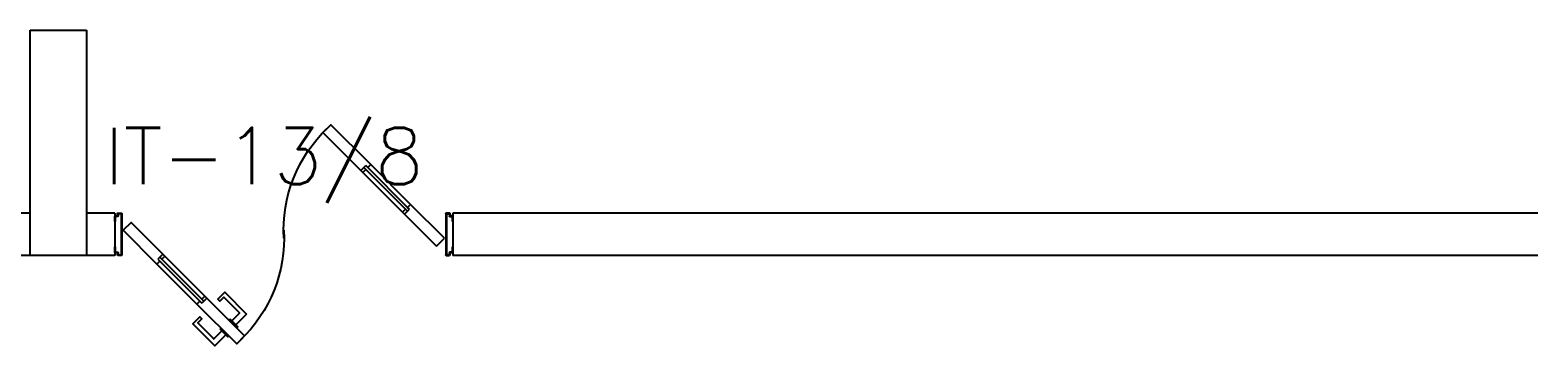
# Model space of a CAD drawing. Header units: millimetres. Extents: x 2686 to 2939, y 1294 to 1441.
# Drawn here: x 2700.92 to 2706.27, y 1430.53 to 1431.65 of the extents above; entities that cross this region are included whole.
import ezdxf

# ---------------------------------------------------------------- set-up
doc = ezdxf.new("R2010")
doc.units = ezdxf.units.MM
for name, color, linetype in [('AR-ALV', 2, 'Continuous'), ('AR-ESTC', 3, 'Continuous'), ('AR-PORTA', 1, 'Continuous'), ('ENDEREÇO', 2, 'Continuous'), ('maçaneta', 1, 'Continuous'), ('mov', 1, 'Continuous'), ('PM-PERFIL U-C', 2, 'Continuous'), ('PM-VIDRO', 2, 'Continuous'), ('pm1', 2, 'Continuous'), ('pm2', 2, 'Continuous')]:
    doc.layers.add(name, color=color, linetype=linetype)
doc.styles.add('UNB1-100', font='simplex.shx', dxfattribs={"height": 0.2})

# ---------------------------------------------------------------- blocks, each defined once
blk = doc.blocks.new('PM7B')
at = {"layer": 'maçaneta'}
for points in [[(0.7317, -0.2081), (0.7706, -0.247), (0.7848, -0.2329), (0.7576, -0.2056, -0.414214), (0.7576, -0.2035), (0.8131, -0.148), (0.8272, -0.1622), (0.8343, -0.1551), (0.8095, -0.1303)], [(0.806, -0.2824), (0.8449, -0.3213), (0.9227, -0.2435), (0.8979, -0.2187), (0.8908, -0.2258), (0.905, -0.2399), (0.8495, -0.2954, -0.414214), (0.8474, -0.2954), (0.8201, -0.2682)], [(0.8449, -0.3213), (0.806, -0.2824), (0.8201, -0.2682), (0.8474, -0.2954, 0.414214), (0.8495, -0.2954), (0.905, -0.2399), (0.8908, -0.2258), (0.8979, -0.2187), (0.9227, -0.2435)]]:
    blk.add_lwpolyline(points, format="xyb", close=True, dxfattribs=at)
for points in [[(0.7918, -0.2258), (0.7636, -0.2541), (0.7671, -0.2576), (0.7954, -0.2293)], [(0.7918, -0.2258), (0.7636, -0.2541), (0.7671, -0.2576), (0.7954, -0.2293)], [(0.8272, -0.2612), (0.7989, -0.2894), (0.7954, -0.2859), (0.8237, -0.2576)], [(0.8272, -0.2612), (0.7989, -0.2894), (0.7954, -0.2859), (0.8237, -0.2576)]]:
    blk.add_lwpolyline(points, close=True, dxfattribs=at)
at = {"layer": 'mov'}
for centre, start, end in [((0.0994, 0.0888), 356.8029, 46.3992), ((1.1006, 0.0612), 176.8029, 226.3992)]:
    blk.add_arc(centre, 0.5014, start, end, dxfattribs=at)
at = {"layer": 'PM-PERFIL U-C'}
for p, q in [((0, 0.12), (0, 0.1385)), ((0.002, 0.12), (0, 0.12)), ((0.0015, 0.14), (0.01, 0.14)), ((0.0105, 0.138), (0.002, 0.138)), ((0.002, 0.138), (0.002, 0.12)), ((0.01, 0.14), (0.01, 0.1485)), ((0.0115, 0.15), (0.0235, 0.15)), ((0.023, 0.148), (0.012, 0.148)), ((0.012, 0.148), (0.012, 0.1395)), ((0.023, 0.148), (0.023, 0.002)), ((0.025, 0.1485), (0.025, 0.0015)), ((1.175, 0.1485), (1.175, 0.0015)), ((1.1885, 0.15), (1.1765, 0.15)), ((1.177, 0.148), (1.188, 0.148)), ((1.177, 0.148), (1.177, 0.002)), ((1.188, 0.148), (1.188, 0.1395)), ((1.1895, 0.138), (1.198, 0.138)), ((1.19, 0.14), (1.19, 0.1485)), ((1.1985, 0.14), (1.19, 0.14)), ((1.198, 0.138), (1.198, 0.12)), ((1.198, 0.12), (1.2, 0.12)), ((1.2, 0.12), (1.2, 0.1385)), ((0, 0.0115), (0, 0.03)), ((0, 0.03), (0.002, 0.03)), ((0.01, 0.01), (0.0015, 0.01)), ((0.002, 0.03), (0.002, 0.012)), ((0.002, 0.012), (0.0105, 0.012)), ((0.01, 0.0015), (0.01, 0.01)), ((0.0235, 0), (0.0115, 0)), ((0.012, 0.0105), (0.012, 0.002)), ((0.012, 0.002), (0.023, 0.002)), ((1.1765, 0), (1.1885, 0)), ((1.188, 0.002), (1.177, 0.002)), ((1.188, 0.0105), (1.188, 0.002)), ((1.198, 0.012), (1.1895, 0.012)), ((1.19, 0.01), (1.1985, 0.01)), ((1.19, 0.0015), (1.19, 0.01)), ((1.198, 0.03), (1.198, 0.012)), ((1.2, 0.03), (1.198, 0.03)), ((1.2, 0.0115), (1.2, 0.03))]:
    blk.add_line(p, q, dxfattribs=at)
for centre, start, end in [((0.0015, 0.1385), 90, 180), ((0.0115, 0.1485), 90, 180), ((0.0105, 0.1395), 270, 0), ((0.0235, 0.1485), 0, 90), ((1.1765, 0.1485), 90, 180), ((1.1895, 0.1395), 180, 270), ((1.1885, 0.1485), 0, 90), ((1.1985, 0.1385), 0, 90), ((0.0015, 0.0115), 180, 270), ((0.0115, 0.0015), 180, 270), ((0.0105, 0.0105), 0, 90), ((0.0235, 0.0015), 269.9386, 0), ((1.1765, 0.0015), 180, 270.0614), ((1.1895, 0.0105), 90, 180), ((1.1885, 0.0015), 270, 0), ((1.1985, 0.0115), 270, 0)]:
    blk.add_arc(centre, 0.0015, start, end, dxfattribs=at)
at = {"layer": 'PM-VIDRO'}
for p, q in [((0.1607, 0.1707), (0.3021, 0.3122)), ((0.3092, 0.3051), (0.1677, 0.1637)), ((0.8908, -0.1551), (1.0323, -0.0137)), ((1.0393, -0.0207), (0.8979, -0.1622))]:
    blk.add_line(p, q, dxfattribs=at)
at = {"layer": 'pm1'}
for p, q in [((0.3021, 0.3122), (0.2915, 0.3228)), ((0.3021, 0.3122), (0.3092, 0.3192)), ((0.3268, 0.3016), (0.3092, 0.3192)), ((0.3162, 0.3122), (0.3092, 0.3051)), ((0.3198, 0.2945), (0.3092, 0.3051)), ((0.3268, 0.3016), (0.3198, 0.2945)), ((0.0296, 0.0609), (0.1501, 0.1813)), ((0.1501, 0.1813), (0.1607, 0.1707)), ((0.1536, 0.1637), (0.1607, 0.1707)), ((0.1713, 0.146), (0.1536, 0.1637)), ((0.1677, 0.1637), (0.1607, 0.1566)), ((0.1677, 0.1637), (0.1783, 0.1531)), ((0.1783, 0.1531), (0.0579, 0.0326)), ((0.1783, 0.1531), (0.1713, 0.146)), ((0.0579, 0.0326), (0.0296, 0.0609)), ((1.0217, -0.0031), (1.0287, 0.004)), ((1.0287, 0.004), (1.0464, -0.0137)), ((1.0323, -0.0137), (1.0393, -0.0066)), ((1.0464, -0.0137), (1.0393, -0.0207)), ((0.8732, -0.1516), (0.8802, -0.1445)), ((0.8732, -0.1516), (0.8908, -0.1692)), ((0.8802, -0.1445), (0.8908, -0.1551)), ((0.8838, -0.1622), (0.8908, -0.1551)), ((0.8979, -0.1622), (0.8908, -0.1692)), ((0.8979, -0.1622), (0.9085, -0.1728))]:
    blk.add_line(p, q, dxfattribs=at)
for points in [[(0.2915, 0.3228), (0.4329, 0.4642), (0.4612, 0.4359), (0.3198, 0.2945)], [(1.0323, -0.0137), (1.0217, -0.0031), (1.1421, 0.1174), (1.1704, 0.0891), (1.0499, -0.0313), (1.0393, -0.0207)], [(0.9085, -0.1728), (0.7671, -0.3142), (0.7388, -0.2859), (0.8732, -0.1516)]]:
    blk.add_lwpolyline(points, dxfattribs=at)
at = {"layer": 'pm2', "color": 1}
for p, q in [((0.1501, 0.1813), (0.2915, 0.3228)), ((0.3198, 0.2945), (0.1783, 0.1531)), ((0.8802, -0.1445), (1.0217, -0.0031)), ((1.0499, -0.0313), (0.9085, -0.1728))]:
    blk.add_line(p, q, dxfattribs=at)

msp = doc.modelspace()

# ---------------------------------------------------------------- linework, layer by layer
at = {"layer": 'AR-ALV'}
for p, q in [((2700.9207, 1430.9999), (2700.4707, 1430.9999)), ((2701.2207, 1430.9999), (2701.1207, 1430.9999)), ((2701.2207, 1430.9999), (2701.2207, 1430.8499)), ((2706.2707, 1430.9999), (2702.4207, 1430.9999)), ((2702.4207, 1430.9999), (2702.4207, 1430.8499)), ((2700.9207, 1430.8499), (2700.4707, 1430.8499)), ((2701.2207, 1430.8499), (2701.1207, 1430.8499)), ((2706.2707, 1430.8499), (2702.4207, 1430.8499))]:
    msp.add_line(p, q, dxfattribs=at)
at = {"layer": 'AR-ESTC'}
for p, q in [((2700.9207, 1431.6499), (2701.1207, 1431.6499)), ((2700.9207, 1430.8499), (2700.9207, 1431.6499)), ((2701.1207, 1431.6499), (2701.1207, 1430.8499)), ((2701.1207, 1430.8499), (2700.9207, 1430.8499))]:
    msp.add_line(p, q, dxfattribs=at)

# ---------------------------------------------------------------- block references
at = {"layer": 'AR-PORTA', "xscale": -1}
msp.add_blockref('PM7B', (2702.4207, 1430.8499), dxfattribs=at)

# ---------------------------------------------------------------- texts
at = {"layer": 'ENDEREÇO', "style": 'UNB1-100'}
msp.add_text('IT-13/8', height=0.2, dxfattribs=at).set_placement((2701.1847, 1431.1034))

doc.saveas('drawing.dxf')
